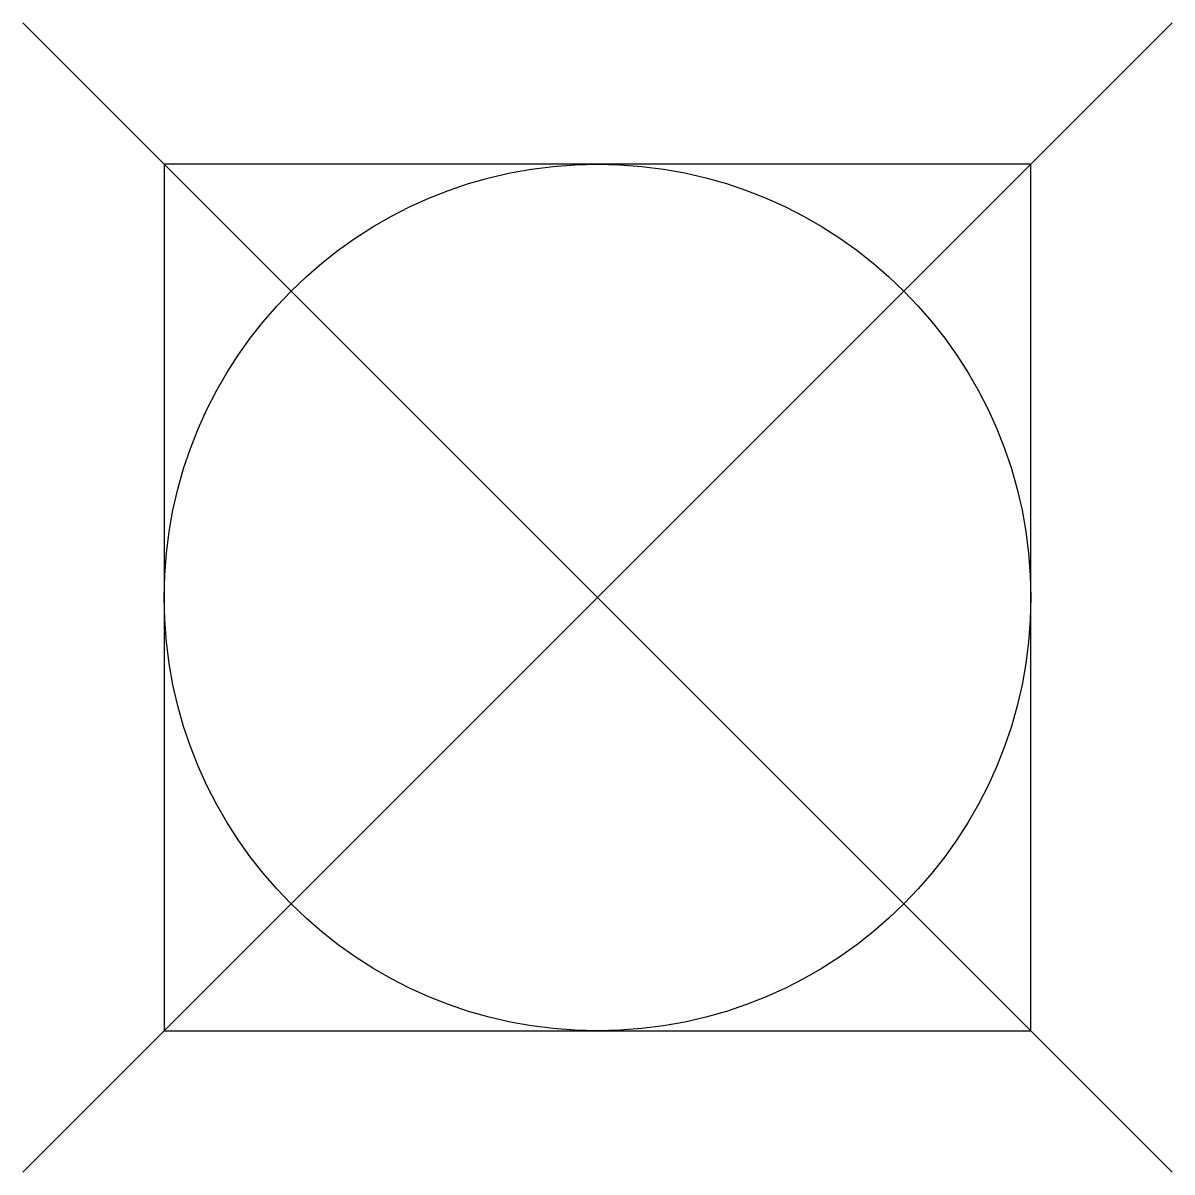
# Model space of a CAD drawing. Header units: metres. Extents: x -2.65 to 2.65, y -2.65 to 2.65.
import ezdxf

# ---------------------------------------------------------------- set-up
doc = ezdxf.new("R2010")
doc.units = ezdxf.units.M

msp = doc.modelspace()

# ---------------------------------------------------------------- linework, layer by layer
for p, q in [((-2.6516, -2.6517), (2.6517, 2.6516)), ((2.6517, -2.6517), (-2.6516, 2.6516)), ((-1.4142, -1.4142), (1.4142, 1.4142))]:
    msp.add_line(p, q)
msp.add_lwpolyline([(-2, -2), (2, -2), (2, 2), (-2, 2)], close=True)
msp.add_circle((0, 0), 2)

doc.saveas('drawing.dxf')
